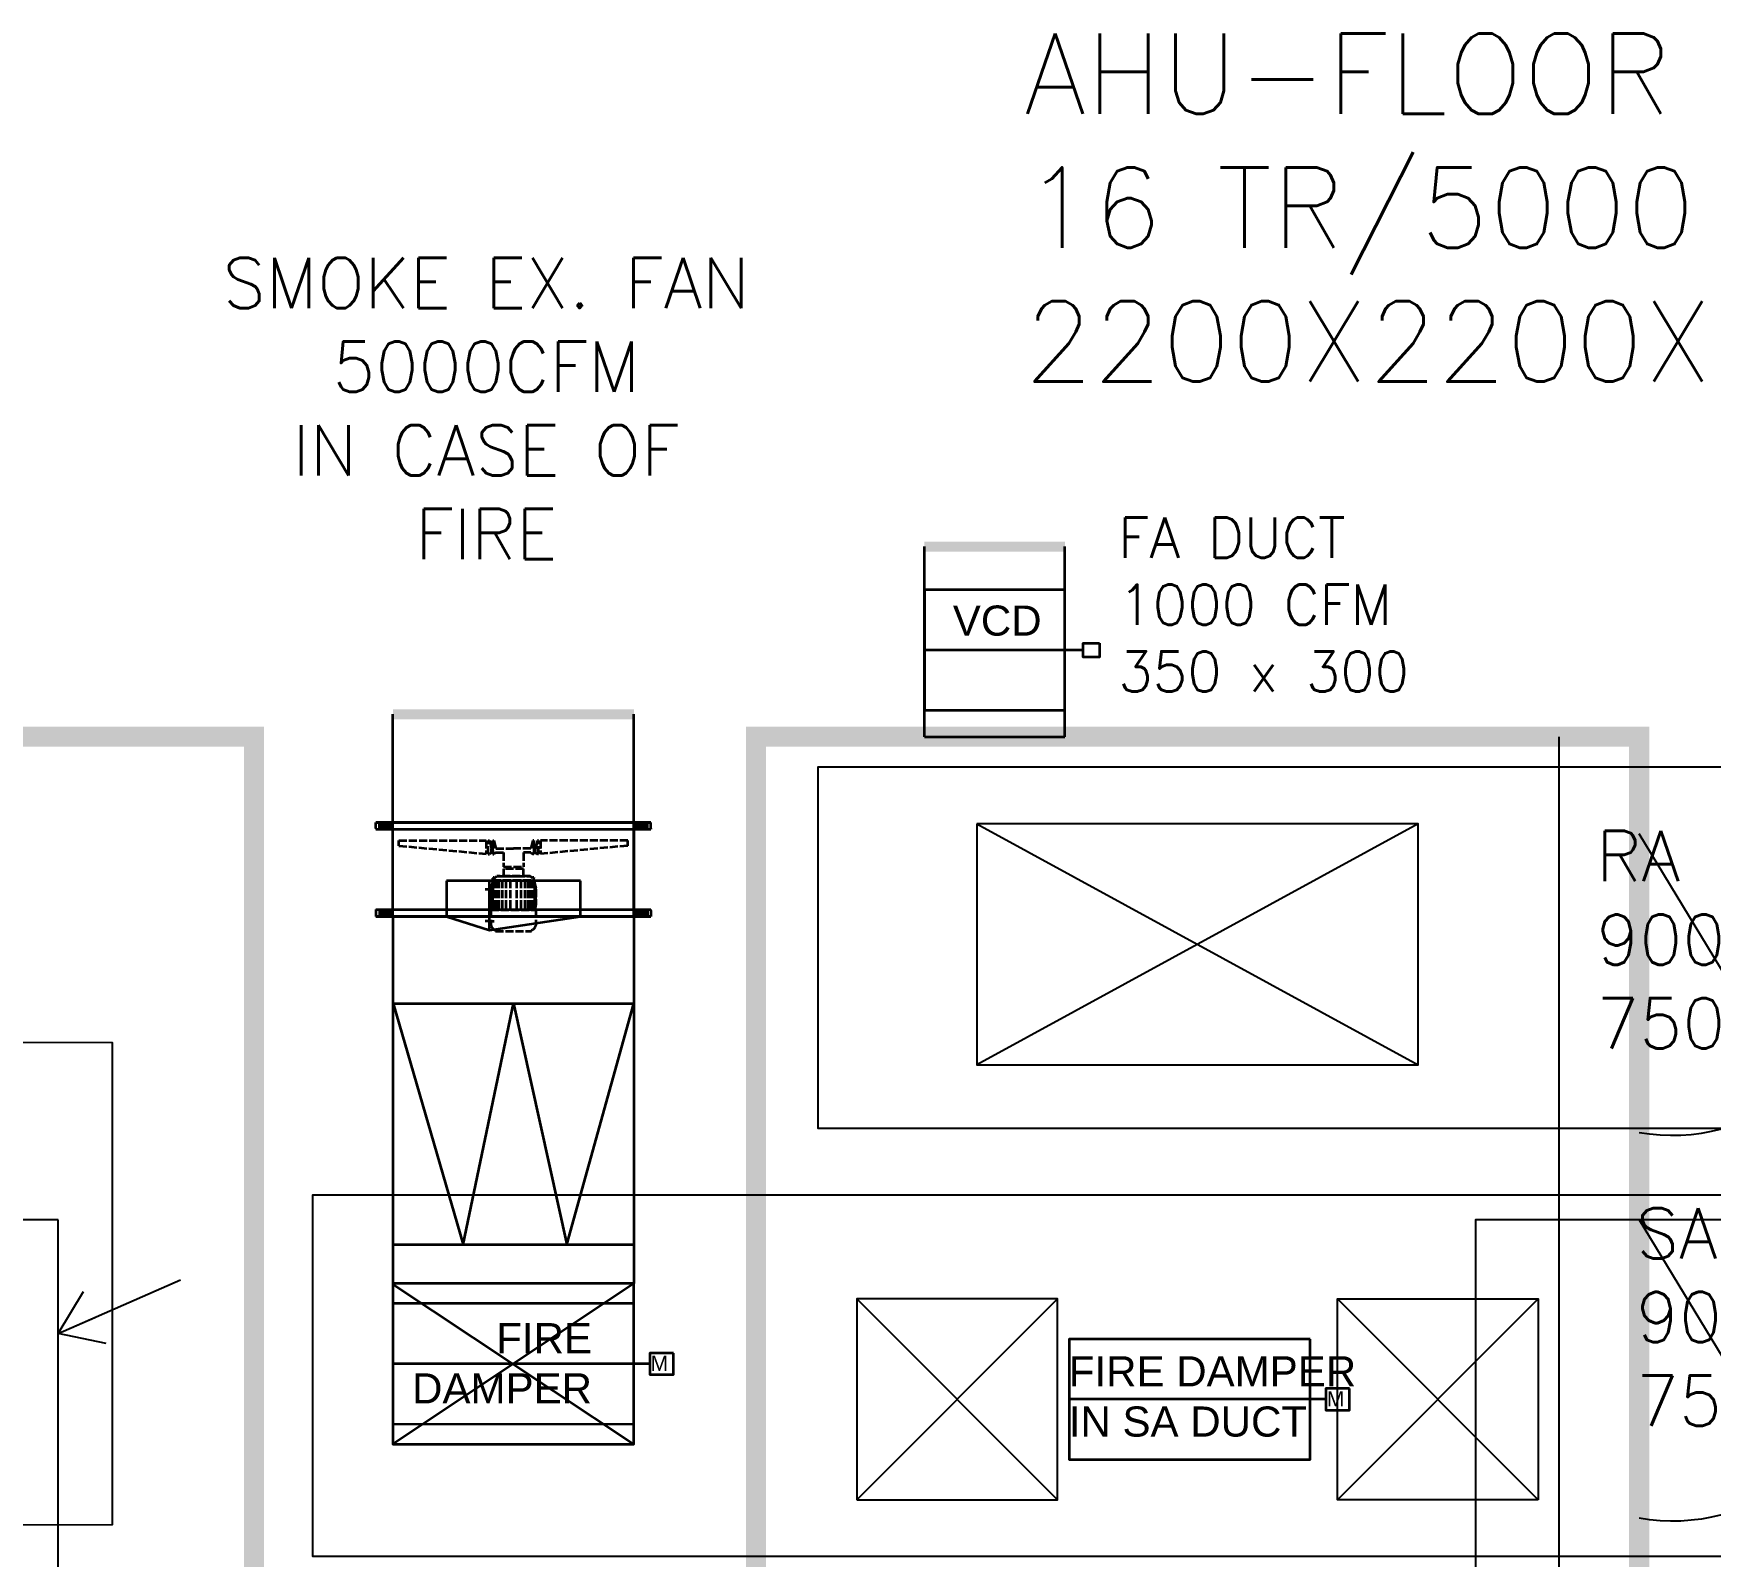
# Model space of a CAD drawing. Header units: millimetres. Extents: x -661525 to 498941, y 282148 to 1359693.
# Drawn here: x -237131 to -232954, y 677014 to 680807 of the extents above; entities that cross this region are included whole.
import ezdxf

# ---------------------------------------------------------------- set-up
doc = ezdxf.new("R2010")
doc.units = ezdxf.units.MM
doc.header["$LTSCALE"] = 2.5
doc.linetypes.add('ACAD_ISO02W100', pattern=[15, 12, -3])
doc.linetypes.add('DASHED', pattern=[0.75, 0.5, -0.25])
doc.layers.get('0').update_dxf_attribs({"linetype": 'CONTINUOUS'})
for name, color, linetype in [('A-ANNO-DIMS-100', 11, 'CONTINUOUS'), ('v-ac ex.-fa fan', 91, 'CONTINUOUS'), ('v-grill', 3, 'CONTINUOUS'), ('v-ra duct', 3, 'CONTINUOUS'), ('v-SA DUCT', 4, 'CONTINUOUS'), ('vemcpl-ahu', 6, 'CONTINUOUS')]:
    doc.layers.add(name, color=color, linetype=linetype)
for name, color, linetype, lineweight in [('DOOR', 251, 'CONTINUOUS', 20), ('V-ac fa duct', 51, 'CONTINUOUS', 35), ('v-ac fd', 1, 'CONTINUOUS', 35), ('v-ac smoke ex-fa fan', 1, 'CONTINUOUS', 35), ('v-ac smoke ex. duct', 1, 'CONTINUOUS', 35), ('vac vcd', 5, 'CONTINUOUS', 35)]:
    doc.layers.add(name, color=color, linetype=linetype, lineweight=lineweight)
doc.styles.add('ARIAL', font='arial.ttf')
doc.styles.add('COMPLEX', font='complex.shx', dxfattribs={"width": 0.8})
doc.styles.add('ROMANS', font='romans.shx', dxfattribs={"height": 125})
doc.styles.get("Standard").update_dxf_attribs({"font": 'txt.shx', "height": 1})
doc.linetypes.add('ZIGZAG', pattern='A,0.0001,-0.2,[131,ltypeshp.shx,S=0.2,R=0,X=-0.2,Y=0],-0.4,[131,ltypeshp.shx,S=0.2,R=180,X=0.2,Y=0],-0.2', length=0.8001)
doc.dimstyles.new('TICK100', dxfattribs={"dimtxt": 250, "dimasz": 200, "dimexe": 150, "dimexo": 10, "dimgap": 50, "dimtad": 0, "dimdec": 0, "dimrnd": 5, "dimzin": 1, "dimdsep": 46, "dimtxsty": 'COMPLEX', "dimblk1": 'ARCHTICK', "dimblk2": 'ARCHTICK', "dimsah": 1, "dimcen": 0.09375, "dimdle": 150, "dimclrd": 11, "dimclre": 11, "dimclrt": 7, "dimadec": 0, "dimazin": 0, "dimtfac": 1, "dimtdec": 0, "dimtofl": 0, "dimtmove": 0, "dimatfit": 3, "dimldrblk": 'OPEN90', "dimfxl": 1, "dimtolj": 1, "dimtzin": 1, "dimarcsym": 0})

# ---------------------------------------------------------------- blocks, each defined once
blk = doc.blocks.new('_ARCHTICK')
at = {"color": 0, "linetype": 'ByBlock', "const_width": 0.15}
blk.add_lwpolyline([(-0.5, -0.5), (0.5, 0.5)], dxfattribs=at)
blk = doc.blocks.new('smk fan')
at = {"layer": 'v-ac smoke ex-fa fan', "color": 2}
for p, q in [((-36723.1, 1601450.8), (-36723.2, 1600424.1)), ((-36723.2, 1600424.1), (-36723.1, 1601450.8)), ((-36723.2, 1600424.1), (-36723.2, 1601450.8)), ((-36714.5, 1601438.2), (-36723.2, 1601429.5)), ((-36705.6, 1601438.2), (-36723.2, 1601420.6)), ((-36698.2, 1601438.2), (-36723.2, 1601438.2)), ((-36698.2, 1601438.2), (-36723.2, 1601438.2)), ((-36723.2, 1601438.2), (-36723.2, 1601393.6)), ((-36700.9, 1601433.9), (-36723.2, 1601411.7)), ((-36700.9, 1601425), (-36723.2, 1601402.8)), ((-36700.9, 1601416.1), (-36723.2, 1601393.9)), ((-36700.9, 1601450.8), (-36723.1, 1601450.8)), ((-36700.9, 1601450.8), (-36698.2, 1601450.8)), ((-36698.2, 1601436.7), (-36700.9, 1601433.9)), ((-36698.2, 1601427.8), (-36700.9, 1601425)), ((-36698.2, 1601418.9), (-36700.9, 1601416.1)), ((-36698.2, 1601410), (-36700.9, 1601407.2)), ((-36698.2, 1600424.1), (-36698.2, 1601450.8)), ((-36395.4, 1601450.8), (-36398.2, 1601450.8)), ((-36398.2, 1600424.1), (-36398.2, 1601450.8)), ((-36398.2, 1601438.2), (-36373.2, 1601438.2)), ((-36398.2, 1601438.2), (-36373.2, 1601438.2)), ((-36398.2, 1601436.7), (-36395.4, 1601433.9)), ((-36398.2, 1601427.8), (-36395.4, 1601425)), ((-36398.2, 1601418.9), (-36395.4, 1601416.1)), ((-36398.2, 1601410), (-36395.4, 1601407.2)), ((-36395.4, 1601450.8), (-36373.2, 1601450.8)), ((-36395.4, 1601433.9), (-36373.2, 1601411.7)), ((-36395.4, 1601425), (-36373.2, 1601402.8)), ((-36395.4, 1601416.1), (-36373.2, 1601393.9)), ((-36390.8, 1601438.2), (-36373.2, 1601420.6)), ((-36381.9, 1601438.2), (-36373.2, 1601429.5)), ((-36373.2, 1601450.8), (-36373.2, 1600424.1)), ((-36373.2, 1600424.1), (-36373.2, 1601450.8)), ((-36373.2, 1600424.1), (-36373.2, 1601450.8)), ((-36373.2, 1601438.2), (-36373.2, 1601393.6)), ((-36723.2, 1601393.6), (-36698.2, 1601393.6)), ((-36373.2, 1601387.4), (-36723.2, 1601387.4)), ((-36723.2, 1601387.4), (-36373.2, 1601387.4)), ((-36723.2, 1601387.4), (-36723.2, 1601387.4)), ((-36700.9, 1601407.2), (-36714.5, 1601393.6)), ((-36700.9, 1601398.3), (-36705.6, 1601393.6)), ((-36698.2, 1601401.1), (-36700.9, 1601398.3)), ((-36398.2, 1601401.1), (-36395.4, 1601398.3)), ((-36373.2, 1601393.6), (-36398.2, 1601393.6)), ((-36395.4, 1601407.2), (-36381.9, 1601393.6)), ((-36395.4, 1601398.3), (-36390.8, 1601393.6)), ((-36373.2, 1601387.4), (-36373.2, 1601387.4)), ((-36723.2, 1600487.6), (-36723.2, 1600487.6)), ((-36373.2, 1600487.5), (-36723.2, 1600487.5)), ((-36723.2, 1600436.8), (-36723.2, 1600481.3)), ((-36723.2, 1600481.3), (-36698.2, 1600481.3)), ((-36700.9, 1600458.8), (-36723.2, 1600481.1)), ((-36700.9, 1600449.9), (-36723.2, 1600472.2)), ((-36700.9, 1600467.7), (-36714.5, 1600481.3)), ((-36700.9, 1600476.6), (-36705.6, 1600481.3)), ((-36698.2, 1600473.9), (-36700.9, 1600476.6)), ((-36373.2, 1600481.3), (-36398.2, 1600481.3)), ((-36398.2, 1600473.9), (-36395.4, 1600476.6)), ((-36395.4, 1600467.7), (-36381.9, 1600481.3)), ((-36395.4, 1600476.6), (-36390.8, 1600481.3)), ((-36395.4, 1600458.8), (-36373.2, 1600481.1)), ((-36395.4, 1600449.9), (-36373.2, 1600472.2)), ((-36373.2, 1600487.6), (-36373.2, 1600487.6)), ((-36373.2, 1600436.8), (-36373.2, 1600481.3)), ((-36700.9, 1600441), (-36723.2, 1600463.3)), ((-36705.6, 1600436.8), (-36723.2, 1600454.4)), ((-36714.5, 1600436.8), (-36723.2, 1600445.5)), ((-36698.2, 1600436.8), (-36723.2, 1600436.8)), ((-36698.2, 1600436.8), (-36723.2, 1600436.8)), ((-36700.9, 1600424.1), (-36723.1, 1600424.1)), ((-36698.2, 1600465), (-36700.9, 1600467.7)), ((-36698.2, 1600456.1), (-36700.9, 1600458.8)), ((-36698.2, 1600447.2), (-36700.9, 1600449.9)), ((-36698.2, 1600438.3), (-36700.9, 1600441)), ((-36700.9, 1600424.2), (-36698.2, 1600424.2)), ((-36398.2, 1600465), (-36395.4, 1600467.7)), ((-36398.2, 1600456.1), (-36395.4, 1600458.8)), ((-36398.2, 1600447.2), (-36395.4, 1600449.9)), ((-36398.2, 1600438.3), (-36395.4, 1600441)), ((-36398.2, 1600436.8), (-36373.2, 1600436.8)), ((-36398.2, 1600436.8), (-36373.2, 1600436.8)), ((-36395.4, 1600424.2), (-36398.2, 1600424.2)), ((-36395.4, 1600441), (-36373.2, 1600463.3)), ((-36395.4, 1600424.1), (-36373.2, 1600424.1)), ((-36390.8, 1600436.8), (-36373.2, 1600454.4)), ((-36381.9, 1600436.8), (-36373.2, 1600445.5))]:
    blk.add_line(p, q, dxfattribs=at)
at = {"layer": 'v-ac smoke ex-fa fan', "color": 5, "linetype": 'ACAD_ISO02W100'}
for p, q in [((-36637, 1601365.1), (-36656.2, 1601365.1)), ((-36656.2, 1601365.1), (-36656.2, 1601039)), ((-36637, 1601365.1), (-36606.5, 1601039)), ((-36656.2, 1601039), (-36606.5, 1601039)), ((-36630.3, 1601031.4), (-36630.3, 1601039)), ((-36613.1, 1601039), (-36613.1, 1601031.4)), ((-36656.2, 1601031.4), (-36656.2, 1601026.8)), ((-36605.8, 1601031.4), (-36656.2, 1601031.4)), ((-36656.2, 1601026.8), (-36626.1, 1601019.3)), ((-36626.1, 1601014.8), (-36656.2, 1601014.1)), ((-36656.2, 1601014.1), (-36656.2, 1601010.3)), ((-36656.2, 1601014.1), (-36605.8, 1601014.1)), ((-36656.2, 1601010.3), (-36626.1, 1601002.7)), ((-36630.3, 1601014.1), (-36630.3, 1601020.1)), ((-36611.1, 1601019.3), (-36626.1, 1601019.3)), ((-36611.1, 1601014.8), (-36626.1, 1601014.8)), ((-36626.1, 1601002.7), (-36626.1, 1600937.5)), ((-36613.1, 1601019.3), (-36613.1, 1601014.8)), ((-36611.1, 1601019.3), (-36605.8, 1601026.8)), ((-36611.1, 1601014.8), (-36605.8, 1601014.1)), ((-36611.1, 1601002.7), (-36605.8, 1601010.3)), ((-36611.1, 1601002.7), (-36611.1, 1600975)), ((-36611.1, 1600975), (-36558, 1600975)), ((-36605.8, 1601031.4), (-36605.8, 1601026.8)), ((-36605.8, 1601031.4), (-36605.8, 1601026.8)), ((-36605.8, 1601031.4), (-36605.8, 1601026.8)), ((-36605.8, 1601014.1), (-36605.8, 1601010.3)), ((-36605.8, 1601014.1), (-36605.8, 1601010.3)), ((-36605.8, 1601014.1), (-36605.8, 1601010.3)), ((-36558, 1600899.9), (-36558, 1600975)), ((-36523.3, 1600975), (-36550.5, 1600975)), ((-36550.5, 1600975), (-36550.5, 1600899.9)), ((-36515.8, 1601008.6), (-36523.3, 1600999.9)), ((-36523.3, 1600999.9), (-36523.3, 1600875.1)), ((-36523.3, 1600875.1), (-36523.3, 1600999.9)), ((-36523.3, 1600899.9), (-36523.3, 1600975)), ((-36518.1, 1601013.1), (-36518.1, 1601009.6)), ((-36517.9, 1601013.6), (-36516, 1601013.6)), ((-36517.9, 1601013.6), (-36516, 1601013.6)), ((-36517.9, 1601012.5), (-36516, 1601012.5)), ((-36517.9, 1601010.2), (-36516, 1601010.2)), ((-36517.9, 1601009.1), (-36516, 1601009.1)), ((-36515.8, 1601014.1), (-36515.8, 1601008.6)), ((-36508.3, 1601014.1), (-36515.8, 1601014.1)), ((-36515.8, 1601014.1), (-36515.8, 1601008.6)), ((-36515.8, 1601013.6), (-36515.8, 1601009.1)), ((-36515.8, 1601013.6), (-36515.8, 1601009.1)), ((-36508.3, 1601014.1), (-36474.5, 1601021.6)), ((-36508.3, 1600860.8), (-36508.3, 1601014.1)), ((-36474.5, 1601021.6), (-36419.3, 1601021.6)), ((-36474.5, 1601021.6), (-36419.3, 1601021.6)), ((-36419.3, 1601021.6), (-36397.2, 1601017.4)), ((-36397.2, 1601021.6), (-36340.8, 1601021.6)), ((-36397.2, 1600853.3), (-36397.2, 1601021.6)), ((-36317.9, 1601004.6), (-36321.7, 1601004.6)), ((-36317.9, 1600870.3), (-36317.9, 1601004.6)), ((-36317.9, 1600870.3), (-36317.9, 1601004.6)), ((-36626.1, 1600872.2), (-36626.1, 1600937.5)), ((-36558, 1600956.3), (-36550.5, 1600956.3)), ((-36558, 1600899.9), (-36558, 1600937.5)), ((-36558, 1600899.9), (-36558, 1600937.5)), ((-36558, 1600918.7), (-36550.5, 1600918.7)), ((-36656.2, 1600864.7), (-36626.1, 1600872.2)), ((-36656.2, 1600860.9), (-36656.2, 1600864.7)), ((-36656.2, 1600860.9), (-36605.8, 1600860.9)), ((-36626.1, 1600860.2), (-36656.2, 1600860.9)), ((-36656.2, 1600848.1), (-36626.1, 1600855.6)), ((-36656.2, 1600843.6), (-36656.2, 1600848.1)), ((-36630.3, 1600860.9), (-36630.3, 1600854.8)), ((-36611.1, 1600860.2), (-36626.1, 1600860.2)), ((-36611.1, 1600855.6), (-36626.1, 1600855.6)), ((-36613.1, 1600855.6), (-36613.1, 1600860.2)), ((-36611.1, 1600899.9), (-36558, 1600899.9)), ((-36611.1, 1600872.2), (-36611.1, 1600899.9)), ((-36611.1, 1600872.2), (-36605.8, 1600864.7)), ((-36611.1, 1600860.2), (-36605.8, 1600860.9)), ((-36611.1, 1600855.6), (-36605.8, 1600848.1)), ((-36605.8, 1600860.9), (-36605.8, 1600864.7)), ((-36605.8, 1600860.9), (-36605.8, 1600864.7)), ((-36605.8, 1600860.9), (-36605.8, 1600864.7)), ((-36605.8, 1600843.6), (-36605.8, 1600848.1)), ((-36605.8, 1600843.6), (-36605.8, 1600848.1)), ((-36605.8, 1600843.6), (-36605.8, 1600848.1)), ((-36550.5, 1600899.9), (-36523.3, 1600899.9)), ((-36515.8, 1600866.3), (-36523.3, 1600875.1)), ((-36518.1, 1600861.8), (-36518.1, 1600865.3)), ((-36517.9, 1600865.8), (-36516, 1600865.8)), ((-36517.9, 1600864.7), (-36516, 1600864.7)), ((-36517.9, 1600862.4), (-36516, 1600862.4)), ((-36517.9, 1600861.3), (-36516, 1600861.3)), ((-36517.9, 1600861.3), (-36516, 1600861.3)), ((-36515.8, 1600860.8), (-36515.8, 1600866.3)), ((-36515.8, 1600861.3), (-36515.8, 1600865.8)), ((-36515.8, 1600861.3), (-36515.8, 1600865.8)), ((-36508.3, 1600860.8), (-36515.8, 1600860.8)), ((-36508.3, 1600860.8), (-36474.5, 1600853.3)), ((-36474.5, 1600853.3), (-36419.3, 1600853.3)), ((-36474.5, 1600853.3), (-36419.3, 1600853.3)), ((-36419.3, 1600853.3), (-36397.2, 1600857.5)), ((-36397.2, 1600853.3), (-36340.8, 1600853.3)), ((-36317.9, 1600870.3), (-36321.7, 1600870.3)), ((-36605.8, 1600843.6), (-36656.2, 1600843.6)), ((-36656.2, 1600836), (-36606.5, 1600836)), ((-36656.2, 1600509.8), (-36656.2, 1600836)), ((-36637, 1600509.8), (-36606.5, 1600836)), ((-36630.3, 1600843.6), (-36630.3, 1600836)), ((-36613.1, 1600836), (-36613.1, 1600843.6)), ((-36637, 1600509.8), (-36656.2, 1600509.8))]:
    blk.add_line(p, q, dxfattribs=at)
at = {"layer": 'v-ac smoke ex-fa fan', "color": 2, "linetype": 'Continuous', "ltscale": 0.2}
for p, q in [((-36506.4, 1601187.7), (-36506.4, 1600687.2)), ((-36373.2, 1601187.7), (-36506.4, 1601187.7)), ((-36321.7, 1600848.3), (-36373.2, 1601187.7)), ((-36321.7, 1600848.3), (-36506.4, 1600848.3)), ((-36472.9, 1600848.3), (-36472.9, 1600865.4)), ((-36472.9, 1600848.3), (-36472.9, 1600831.3)), ((-36373.2, 1600687.2), (-36321.7, 1600848.3)), ((-36354.9, 1600848.3), (-36354.9, 1600865.4)), ((-36354.9, 1600848.3), (-36354.9, 1600831.3)), ((-36506.4, 1600687.2), (-36373.2, 1600687.2))]:
    blk.add_line(p, q, dxfattribs=at)
at = {"layer": 'v-ac smoke ex-fa fan', "color": 8, "linetype": 'ACAD_ISO02W100'}
for p, q in [((-36508.3, 1601009.6), (-36397.2, 1601009.6)), ((-36508.3, 1601001.6), (-36397.2, 1601001.6)), ((-36508.3, 1600991.6), (-36397.2, 1600991.6)), ((-36508.3, 1600979.5), (-36397.2, 1600979.5)), ((-36501.5, 1601015.6), (-36397.2, 1601015.6)), ((-36483.5, 1601019.6), (-36408.7, 1601019.6)), ((-36508.3, 1600965.5), (-36397.2, 1600965.5)), ((-36508.3, 1600949.5), (-36397.2, 1600949.5)), ((-36508.3, 1600925.5), (-36397.2, 1600925.5)), ((-36508.3, 1600909.4), (-36397.2, 1600909.4)), ((-36508.3, 1600895.4), (-36397.2, 1600895.4)), ((-36508.3, 1600883.4), (-36397.2, 1600883.4)), ((-36508.3, 1600873.4), (-36397.2, 1600873.4)), ((-36508.3, 1600865.4), (-36397.2, 1600865.4)), ((-36501.5, 1600859.3), (-36397.2, 1600859.3)), ((-36483.5, 1600855.3), (-36408.7, 1600855.3))]:
    blk.add_line(p, q, dxfattribs=at)
at = {"layer": 'v-ac smoke ex-fa fan', "color": 5, "linetype": 'ACAD_ISO02W100'}
for centre, radius, start, end in [((-36517.2, 1601013.1), 0.906, 141.52833, 218.47167), ((-36514.7, 1601011.4), 3.34, 160.29075, 199.70925), ((-36517.2, 1601009.7), 0.906, 141.52833, 218.47167), ((-36516.7, 1601013.1), 0.906, 321.52833, 38.47167), ((-36519.2, 1601011.4), 3.34, 340.29075, 19.70925), ((-36516.7, 1601009.7), 0.906, 321.52833, 38.47167), ((-36345.9, 1600996.6), 25.6, 18.39111, 78.44017), ((-36517.2, 1600865.3), 0.906, 141.52833, 218.47167), ((-36514.7, 1600863.6), 3.34, 160.29075, 199.70925), ((-36517.2, 1600861.9), 0.906, 141.52833, 218.47167), ((-36516.7, 1600865.3), 0.906, 321.52833, 38.47167), ((-36519.2, 1600863.6), 3.34, 340.29075, 19.70925), ((-36516.7, 1600861.9), 0.906, 321.52833, 38.47167), ((-36345.9, 1600878.4), 25.6, 281.55983, 341.60889)]:
    blk.add_arc(centre, radius, start, end, dxfattribs=at)

msp = doc.modelspace()

# ---------------------------------------------------------------- linework, layer by layer
at = {"layer": 'A-ANNO-DIMS-100', "color": 8, "linetype": 'DASHED'}
for p, q in [((-237069.7, 677852.2), (-244439.7, 677852.2)), ((-237069.7, 676852.2), (-237069.7, 677852.2))]:
    msp.add_line(p, q, dxfattribs=at)
at = {"layer": 'A-ANNO-DIMS-100'}
msp.add_lwpolyline([(-231973.4, 663039.9), (-230639.7, 663039.9), (-222180.3, 663039.9), (-222180.3, 677852.2), (-233539.7, 677852.2), (-233539.7, 676852.2), (-223184.7, 676852.2), (-223184.7, 664985.6), (-232569.7, 662907.9)], dxfattribs=at)
at = {"layer": 'V-ac fa duct'}
for p, q in [((-234911.9, 679055.2), (-234911.9, 679528.7)), ((-234561.9, 679055.2), (-234561.9, 679528.7)), ((-234911.9, 679055.2), (-234561.9, 679055.2))]:
    msp.add_line(p, q, dxfattribs=at)
at = {"layer": 'V-ac fa duct', "const_width": 25}
msp.add_lwpolyline([(-234561.9, 679528.7), (-234911.9, 679528.7)], dxfattribs=at)
at = {"layer": 'v-ac fd', "linetype": 'ZIGZAG', "ltscale": 5}
for p, q in [((-235596.3, 677493.7), (-236235.8, 677493.8)), ((-233912, 677405.2), (-234551.5, 677405.2))]:
    msp.add_line(p, q, dxfattribs=at)
at = {"layer": 'v-ac fd', "ltscale": 25}
for points in [[(-235635.7, 677643.7), (-236235.8, 677643.8), (-236235.8, 677343.8), (-235635.7, 677343.7)], [(-233951.4, 677555.2), (-234551.5, 677555.2), (-234551.5, 677255.2), (-233951.4, 677255.2)]]:
    msp.add_lwpolyline(points, close=True, dxfattribs=at)
at = {"layer": 'v-ac fd'}
for points in [[(-235537.2, 677520.3), (-235596.3, 677520.3), (-235596.3, 677467.1), (-235537.2, 677467.1)], [(-233852.8, 677431.8), (-233912, 677431.8), (-233912, 677378.6), (-233852.8, 677378.6)]]:
    msp.add_lwpolyline(points, close=True, dxfattribs=at)
at = {"layer": 'v-ac smoke ex. duct', "linetype": 'ByBlock'}
for p, q in [((-236235.7, 678841.4), (-236235.7, 679111.2)), ((-235635.6, 678841.4), (-235635.7, 679111.3)), ((-236235.7, 678608), (-236235.8, 677692)), ((-235635.6, 678608), (-235635.7, 677693.8)), ((-235635.7, 677693.8), (-236235.8, 677293.8)), ((-236235.8, 677692), (-235635.7, 677293.8))]:
    msp.add_line(p, q, dxfattribs=at)
at = {"layer": 'v-ac smoke ex. duct'}
for p, q in [((-236235.5, 678391), (-235635.5, 678390.8)), ((-236235.5, 678391), (-236060.5, 677790.9)), ((-236060.5, 677790.9), (-235935.5, 678390.9)), ((-235935.5, 678390.9), (-235802.8, 677790.8)), ((-235802.8, 677790.8), (-235635.5, 678390.8)), ((-236235.7, 677791), (-235635.6, 677790.8))]:
    msp.add_line(p, q, dxfattribs=at)
at = {"layer": 'v-ac smoke ex. duct', "linetype": 'ByBlock'}
msp.add_lwpolyline([(-235635.7, 677693.8), (-236235.8, 677693.8), (-236235.8, 677293.8), (-235635.7, 677293.8)], close=True, dxfattribs=at)
at = {"layer": 'v-grill', "const_width": 25}
msp.add_lwpolyline([(-235635.7, 679111.3), (-236235.7, 679111.2)], dxfattribs=at)
at = {"layer": 'v-ra duct'}
for p, q in [((-233681.9, 678838.3), (-234781.6, 678238.3)), ((-234781.6, 678838.3), (-233681.9, 678238.3))]:
    msp.add_line(p, q, dxfattribs=at)
for points in [[(-230013, 678080.1), (-230013, 678979.9), (-235177.1, 678979.9), (-235177.1, 678080.1)], [(-234781.6, 678838.3), (-234781.6, 678238.3), (-233681.9, 678238.3), (-233681.9, 678838.3)]]:
    msp.add_lwpolyline(points, close=True, dxfattribs=at)
at = {"layer": 'v-SA DUCT'}
for points in [[(-236933.9, 677092.8), (-236933.9, 678292.8), (-243836.1, 678294.2), (-243836.1, 677094.2)], [(-230077, 677014.2), (-230077, 677914), (-236436, 677914), (-236436, 677014.2)]]:
    msp.add_lwpolyline(points, close=True, dxfattribs=at)
at = {"layer": 'vac vcd', "ltscale": 25}
for points in [[(-234561.9, 679421.2), (-234911.9, 679421.2), (-234911.9, 679121.2), (-234561.9, 679121.2)], [(-234476.2, 679288), (-234476.2, 679253.3), (-234516.6, 679253.3), (-234516.6, 679288)]]:
    msp.add_lwpolyline(points, close=True, dxfattribs=at)
at = {"layer": 'vac vcd', "linetype": 'ZIGZAG', "ltscale": 5}
msp.add_lwpolyline([(-234516.6, 679271.2), (-234567.2, 679271.2), (-234911.9, 679271.2)], dxfattribs=at)
at = {"layer": 'vemcpl-ahu'}
for p, q in [((-233331.7, 679055.2), (-233331.7, 676855.2)), ((-234580.3, 677155.2), (-235080.3, 677655.2)), ((-234580.3, 677655.2), (-235080.3, 677155.2)), ((-233883.2, 677155.2), (-233383.2, 677655.2)), ((-233883.2, 677655.2), (-233383.2, 677155.2))]:
    msp.add_line(p, q, dxfattribs=at)
at = {"layer": 'vemcpl-ahu', "const_width": 50}
for points in [[(-238381.7, 679055.2), (-238381.7, 676855.2), (-236581.7, 676855.2), (-236581.7, 679055.2)], [(-235331.7, 676855.2), (-233131.7, 676855.2), (-233131.7, 679055.2), (-235331.7, 679055.2)]]:
    msp.add_lwpolyline(points, close=True, dxfattribs=at)
at = {"layer": 'vemcpl-ahu'}
for points in [[(-233131.7, 678070.1, 0.224837), (-232744.1, 678174.7), (-233131.7, 678813.1)], [(-233131.7, 677852.2), (-232744.1, 677213.7, -0.224837), (-233131.7, 677109.1)]]:
    msp.add_lwpolyline(points, format="xyb", dxfattribs=at)
for points in [[(-235080.3, 677155.2), (-234580.3, 677155.2), (-234580.3, 677655.2), (-235080.3, 677655.2)], [(-233383.2, 677155.2), (-233883.2, 677155.2), (-233883.2, 677655.2), (-233383.2, 677655.2)]]:
    msp.add_lwpolyline(points, close=True, dxfattribs=at)

# ---------------------------------------------------------------- block references
at = {"layer": 'v-ac ex.-fa fan', "linetype": 'ByBlock', "xscale": 0.6668704975239312, "yscale": 0.6668704975239312, "zscale": 0.6668705182255266, "rotation": 270.0010077941658}
msp.add_blockref('smk fan', (-1303553.2, 654333), dxfattribs=at)

# ---------------------------------------------------------------- texts
at = {"layer": 'V-ac fa duct', "insert": (-234428.9, 679601.1), "char_height": 100, "width": 2576.736, "attachment_point": 1, "style": 'ROMANS'}
msp.add_mtext('{FA DUCT\\P1000 CFM\\P350 x 300}', dxfattribs=at)
at = {"layer": 'v-ac fd', "ltscale": 25, "style": 'ARIAL'}
for s, insert, char_height, width, attachment_point in [('{FIRE\\PDAMPER}', (-235739.9, 677595), 75, 98.234, 3), ('M', (-235550.3, 677513.6), 37.5, 49.117, 3), ('FIRE DAMPER \\PIN SA DUCT', (-234552.5, 677512.4), 75, 1202.264, 1), ('M', (-233866, 677425.1), 37.5, 49.117, 3)]:
    msp.add_mtext(s, dxfattribs=dict(at, insert=insert, char_height=char_height, width=width, attachment_point=attachment_point))
at = {"layer": 'v-ac smoke ex. duct', "linetype": 'ByBlock', "insert": (-235368.8, 680247.9), "char_height": 125, "width": 1269.292, "attachment_point": 3}
msp.add_mtext('\\pxqc;{\\Fromans|c0;SMOKE EX. FAN\\P5000CFM\\PIN CASE OF FIRE}', dxfattribs=at)
at = {"layer": 'v-ra duct', "insert": (-233238.5, 678821), "char_height": 125, "width": 1569.63, "attachment_point": 1, "style": 'ROMANS'}
msp.add_mtext('{RA PLENUM\\P900 x 5100 x 750 (HT.)}', dxfattribs=at)
at = {"layer": 'v-SA DUCT', "insert": (-233139.7, 677881), "char_height": 125, "width": 1569.63, "attachment_point": 1, "style": 'ROMANS'}
msp.add_mtext('{SA PLENUM\\P900 x 5100 x 750 (HT.)}', dxfattribs=at)
at = {"layer": 'vac vcd', "ltscale": 25, "insert": (-234620.1, 679382.1), "char_height": 75, "width": 105.422, "attachment_point": 3, "style": 'ARIAL'}
msp.add_mtext('{VCD}', dxfattribs=at)
at = {"layer": 'vemcpl-ahu', "insert": (-234663.4, 680806.5), "char_height": 200, "width": 4618.742, "attachment_point": 1, "style": 'ROMANS'}
msp.add_mtext('AHU-FLOOR MOUNTED\\P16 TR/5000 CFM # 2 NOS.\\P2200X2200X1000HT', dxfattribs=at)

# ---------------------------------------------------------------- leaders
at = {"layer": 'DOOR'}
msp.add_leader([(-237069.7, 677569.2), (-236765.1, 677702.4)], dimstyle='TICK100', override={"dimtxt": 75, "dimasz": 100, "dimexe": 20, "dimexo": 0, "dimgap": 0, "dimtad": 0, "dimrnd": 0, "dimtxsty": 'ARIAL', "dimdle": 20, "dimclrd": 8, "dimclre": 8, "dimclrt": 1}, dxfattribs=at)

doc.saveas('drawing.dxf')
